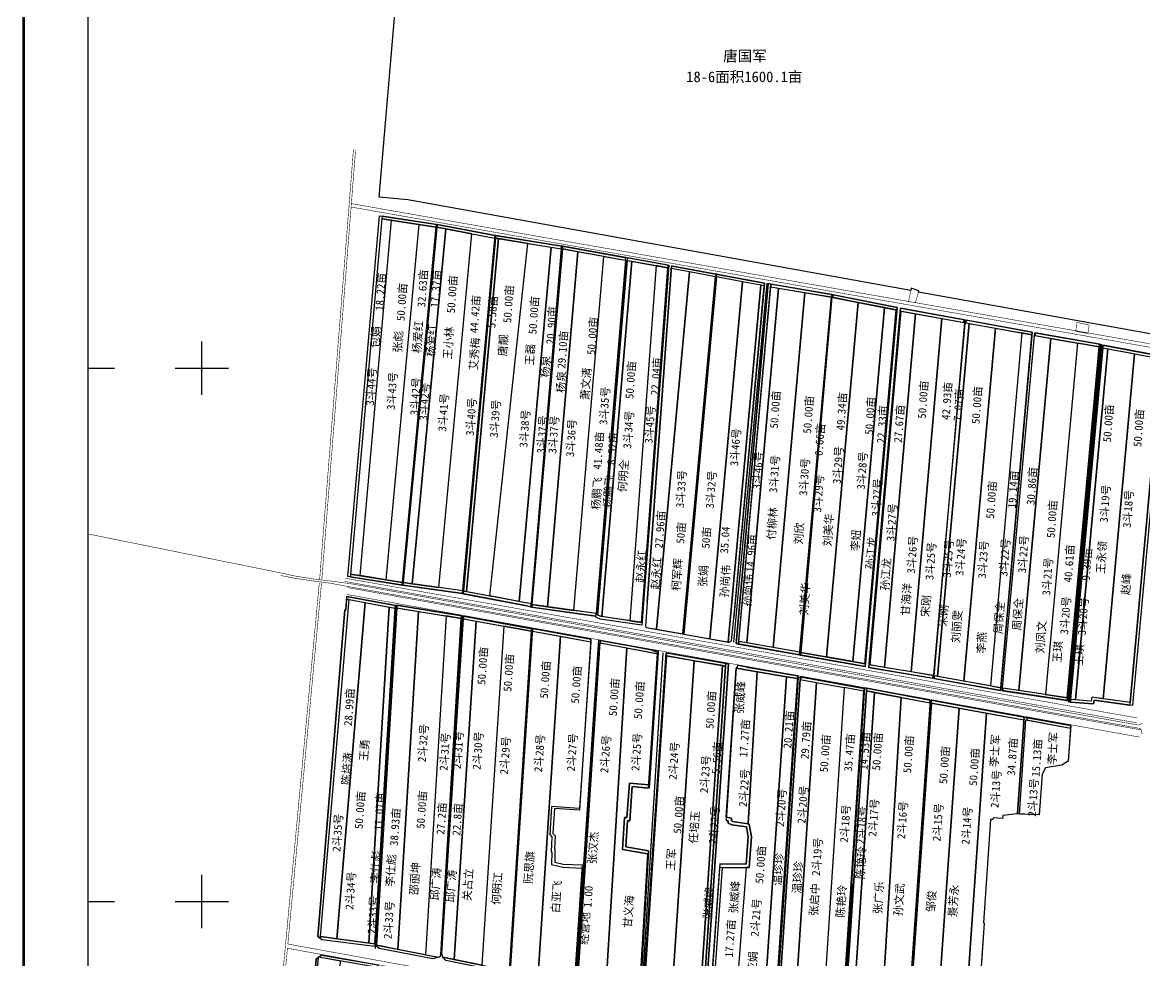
# Model space of a CAD drawing. Extents: x 554595 to 560908, y 4975051 to 4981577.
# Drawn here: x 554664 to 556767, y 4976889 to 4978648 of the extents above; entities that cross this region are included whole.
import ezdxf
from ezdxf.enums import TextEntityAlignment as Align

# ---------------------------------------------------------------- set-up
doc = ezdxf.new("R2010")
doc.units = 0
doc.header["$LTSCALE"] = 10
for name, color, linetype in [('2020.3.23', 7, 'CONTINUOUS'), ('2021新职工', 7, 'CONTINUOUS'), ('2022nian', 7, 'CONTINUOUS'), ('TK', 7, 'CONTINUOUS'), ('ZDH', 1, 'CONTINUOUS'), ('出地桩', 2, 'CONTINUOUS'), ('地块名称', 7, 'CONTINUOUS'), ('地物地貌', 7, 'CONTINUOUS'), ('扣减林带', 3, 'CONTINUOUS'), ('承包户', 7, 'CONTINUOUS'), ('测地框', 7, 'CONTINUOUS'), ('经营地', 5, 'CONTINUOUS'), ('路林渠', 7, 'CONTINUOUS'), ('身份地', 1, 'CONTINUOUS'), ('身份地面积', 1, 'CONTINUOUS'), ('４－５', 5, 'CONTINUOUS')]:
    doc.layers.add(name, color=color, linetype=linetype)
doc.styles.add('宋体', font='SimSun.ttf')

msp = doc.modelspace()

# ---------------------------------------------------------------- linework, layer by layer
at = {"layer": '2020.3.23', "color": 3, "linetype": 'Continuous', "flags": 128}
for points, elevation in [([(555439.1, 4978264.5), (555406.4, 4978269.4), (555344.4, 4977603.1), (555376, 4977598.1)], 292.8), ([(555457.2, 4978261.1), (555440.1, 4978264.3), (555377, 4977597.9), (555394.1, 4977595.5)], 292.8), ([(555505.8, 4978251.9), (555457.2, 4978261.1), (555394.1, 4977595.5), (555444.2, 4977588.5)], 292.8), ([(555738.7, 4977539.6), (555696.9, 4977545.5), (555753.6, 4978209.4), (555794.2, 4978202.2)], 292.8), ([(555796.8, 4978201.9), (555805.9, 4978200.3), (555749.3, 4977534.1), (555748, 4977534.3), (555741.7, 4977537)], 292.8), ([(555473, 4976890.9), (555451.3, 4976895.3), (555449.8, 4976903.1), (555490.2, 4977529.6), (555513.9, 4977525.3)], 294.1), ([(555524.8, 4976880.4), (555473, 4976890.9), (555513.9, 4977525.3), (555565.8, 4977515.9)], 294.1)]:
    msp.add_lwpolyline(points, close=True, dxfattribs=dict(at, elevation=elevation))
at = {"layer": '2020.3.23', "color": 3, "linetype": 'Continuous', "const_width": 0.3, "elevation": 292.8, "flags": 128}
msp.add_lwpolyline([(555696.9, 4977545.5), (555647.4, 4977552.6), (555704.3, 4978218.2), (555753.6, 4978209.4)], close=True, dxfattribs=at)
at = {"layer": '2020.3.23', "color": 3, "linetype": 'Continuous', "flags": 128}
for points in [[(555753.6, 4978209.4), (555704.3, 4978218.2), (555647.4, 4977552.6), (555696.9, 4977545.5)], [(555312.5, 4976922), (555252.6, 4976930), (555306.1, 4977560.3), (555350.8, 4977551.8)], [(555485.9, 4977530.6), (555457.8, 4977535.2), (555419.3, 4976900), (555443.4, 4976895.3), (555445.6, 4976895.9), (555448, 4976900)]]:
    msp.add_lwpolyline(points, close=True, dxfattribs=at)
at = {"layer": '2021新职工', "color": 4, "linetype": 'Continuous', "flags": 128}
for points in [[(555880.9, 4976822.9), (555885.8, 4976822.2), (555886.8, 4976822.2), (555934, 4976820), (555975.5, 4977442.2), (555922.9, 4977451.2)], [(556110.3, 4976775.8), (556087.6, 4976779.5), (556080.2, 4976780.7), (556079.3, 4976781.5), (556121.1, 4977416.1), (556151.9, 4977410.5)]]:
    msp.add_lwpolyline(points, close=True, dxfattribs=at)
for points, elevation in [([(555982.9, 4977158), (555992.6, 4977156.3), (555992.5, 4977150.8), (555995.1, 4977149.7), (556023.6, 4977145.2), (556040.6, 4977430.6), (556001.4, 4977437.1)], 294.5), ([(556095.5, 4977421.4), (556116.5, 4977417.8), (556073.7, 4976784.3), (556071.2, 4976782.3), (556052.6, 4976786)], 294.5), ([(556271.5, 4976743.6), (556218.3, 4976754.2), (556260.4, 4977391.9), (556310.4, 4977382.5)], 294.5), ([(556419.3, 4977362.5), (556470.8, 4977353.2), (556426, 4976713.8), (556424.3, 4976713.8), (556374.6, 4976724)], 294.6), ([(556470.8, 4977353.2), (556540.8, 4977340.4), (556540.8, 4977340.4), (556528.6, 4977164), (556528.6, 4977164), (556501.4, 4977160.9), (556500.8, 4977155.6), (556482.8, 4977156.5), (556482.4, 4977153.7), (556478, 4977153.7), (556464.7, 4976959.8), (556466.3, 4976959.3), (556449.1, 4976713.2), (556426, 4976713.8)], 294.6), ([(556544.6, 4977340.6), (556628.2, 4977325.1), (556623.9, 4977262.7), (556611.8, 4977255.6), (556581, 4977250.5), (556574.8, 4977238.5), (556569.5, 4977162.6), (556532.2, 4977163.9)], 294.5)]:
    msp.add_lwpolyline(points, close=True, dxfattribs=dict(at, elevation=elevation))
at = {"layer": '2022nian', "color": 3, "linetype": 'Continuous', "flags": 128}
for points, elevation in [([(555355.4, 4978277.1), (555337.4, 4978279.9), (555278.7, 4977613.7), (555296.6, 4977610.8)], 292.8), ([(556119.9, 4977467.3), (556120.5, 4977467.2), (556180.2, 4978133.3), (556179.5, 4978133.4)], 293.9), ([(556229.8, 4978123), (556180.8, 4978132.7), (556122.5, 4977466.8), (556170.8, 4977458.3)], 293.8), ([(556218.3, 4976754.2), (556203.3, 4976757.2), (556245.4, 4977394.7), (556260.4, 4977391.9)], 294.5), ([(555999.7, 4976796.4), (555958.6, 4976804.5), (555957.6, 4976805.4), (555975.6, 4977063.9), (556020.3, 4977063.7)], 294.5)]:
    msp.add_lwpolyline(points, close=True, dxfattribs=dict(at, elevation=elevation))
at = {"layer": '2022nian', "color": 4, "linetype": 'Continuous', "elevation": 294.4, "flags": 128}
for points in [[(555913.6, 4978180.4), (555879.8, 4978186.7), (555834.8, 4977560.5), (555831.6, 4977516), (555832.9, 4977513.8), (555852.3, 4977510.3)], [(555962.5, 4978171.4), (555913.6, 4978180.4), (555852.3, 4977510.3), (555901.3, 4977501.5)], [(556013.5, 4978161.9), (555964.5, 4978171), (555903.3, 4977501.2), (555952.2, 4977492.4)], [(556047.8, 4978155.5), (556013.5, 4978161.9), (555952.2, 4977492.4), (555986.6, 4977486.2)]]:
    msp.add_lwpolyline(points, close=True, dxfattribs=at)
at = {"layer": '2022nian', "color": 2, "linetype": 'Continuous', "elevation": 294.4, "flags": 128}
msp.add_lwpolyline([(555964.5, 4978171), (555965, 4978176), (555963, 4978176.4), (555901.3, 4977501.5), (555903.3, 4977501.2)], close=True, dxfattribs=at)
at = {"layer": '2022nian', "color": 3, "linetype": 'Continuous', "flags": 128}
for points in [[(555252.6, 4976930), (555222.4, 4976934), (555275.9, 4977566), (555306.1, 4977560.3)], [(555934, 4976820), (555940, 4976819.7), (555981.4, 4977441.2), (555975.5, 4977442.2)], [(556240.8, 4977394.3), (556203.8, 4977401.1), (556162.4, 4976767.5), (556192.9, 4976762.6), (556199.7, 4976767.5)]]:
    msp.add_lwpolyline(points, close=True, dxfattribs=at)
at = {"layer": 'TK', "linetype": 'Continuous'}
for p, q in [((555000, 4977950), (555000, 4978050)), ((554786, 4978000), (554836, 4978000)), ((554950, 4978000), (555050, 4978000)), ((555000, 4976950), (555000, 4977050)), ((554786, 4977000), (554836, 4977000)), ((554950, 4977000), (555050, 4977000))]:
    msp.add_line(p, q, dxfattribs=at)
at = {"layer": 'TK', "linetype": 'Continuous', "const_width": 5, "flags": 128}
msp.add_lwpolyline([(554666, 4975231), (560906, 4975231), (560906, 4981471), (554666, 4981471)], close=True, dxfattribs=at)
at = {"layer": 'TK', "linetype": 'Continuous', "flags": 128}
msp.add_lwpolyline([(554786, 4975351), (560786, 4975351), (560786, 4981351), (554786, 4981351)], close=True, dxfattribs=at)
at = {"layer": '出地桩', "color": 2, "linetype": 'Continuous'}
for p, q in [((556183.1, 4978137.3, 293.8), (556181.3, 4978137.7, 293.8)), ((556681.5, 4978039.9, 293.8), (556621.7, 4977381.8, 293.8)), ((556622.9, 4977376.6, 293.8), (556683.6, 4978044.6, 293.8)), ((556683.6, 4978044.6, 293.8), (556682.7, 4978044.8, 293.8)), ((556120.1, 4977462.2, 293.8), (556122, 4977461.9, 293.8)), ((556621, 4977376.9, 293.8), (556622.9, 4977376.6, 293.8))]:
    msp.add_line(p, q, dxfattribs=at)
at = {"layer": '出地桩', "color": 2, "linetype": 'Continuous', "flags": 128}
for points, elevation in [([(555439.1, 4978264.5), (555376, 4977598.1)], 292.8), ([(555376.5, 4977592.9), (555440.6, 4978269.3)], 292.8), ([(555675, 4978228.6), (555617.2, 4977551.8)], 292.8), ([(556243.8, 4977445.4), (556302.7, 4978108.7)], 293.8), ([(556308.8, 4978107.2), (556250.3, 4977443.7)], 293.8)]:
    msp.add_lwpolyline(points, dxfattribs=dict(at, elevation=elevation))
for points, elevation in [([(555616.4, 4977552.1), (555617.2, 4977551.8), (555618.3, 4977551.6), (555618.6, 4977556.6), (555675.6, 4978223.4), (555676.1, 4978228.4), (555674, 4978228.7), (555673.6, 4978223.7), (555616.8, 4977558.1)], 292.8), ([(556066.5, 4978157.6), (556061.6, 4978158.4), (556001.1, 4977483.5), (556006, 4977482.6)], 293.9), ([(556628.3, 4977378.3), (556627.9, 4977373.4), (556626.9, 4977373.4), (556688.1, 4978043.2), (556689.1, 4978043), (556688.6, 4978038)], 293.9), ([(555364.5, 4977555.6), (555365.5, 4977555.5), (555365.2, 4977550.4), (555326.9, 4976917.8), (555326.8, 4976916.3), (555325.8, 4976917.2)], 294.2), ([(555617.6, 4977506.6), (555617.9, 4977511.5), (555618.9, 4977511.3), (555577.6, 4976870.6), (555576.6, 4976870.3)], 294.1), ([(556118.4, 4977420.2), (556121.6, 4977419.6), (556121.1, 4977416.1), (556079.3, 4976781.5), (556076.4, 4976784.2)], 294.5), ([(556366.7, 4977372.1), (556367.7, 4977371.9), (556323.1, 4976734.5), (556322.7, 4976729.5), (556321.7, 4976729.7)], 294.6)]:
    msp.add_lwpolyline(points, close=True, dxfattribs=dict(at, elevation=elevation))
for points in [[(556058.6, 4978159), (555996.1, 4977485.9)], [(556624.7, 4977373.7), (556686.4, 4978045)], [(555363.7, 4977555.3), (555324.5, 4976911.8)], [(555577.8, 4976869.5), (555619.5, 4977512)], [(555863.9, 4977466.2), (555824.1, 4976822.1)], [(556074.7, 4976780.5), (556117.7, 4977422.4)], [(556320.9, 4976729.6), (556366.1, 4977377.4)]]:
    msp.add_lwpolyline(points, dxfattribs=at)
for points in [[(555448, 4976900), (555449.1, 4976902), (555487.2, 4977535.5), (555486.2, 4977535.6)], [(555940, 4976819.7), (555939.7, 4976814.7), (555940.1, 4976814.7), (555944.8, 4976817.6), (555986.7, 4977445.3), (555981.9, 4977446.2), (555981.4, 4977441.2)]]:
    msp.add_lwpolyline(points, close=True, dxfattribs=at)
at = {"layer": '地块名称', "color": 2, "linetype": 'Continuous', "flags": 128}
for points, elevation in [([(555870.9, 4977465.6), (555828.2, 4976826.3)], 294.4), ([(555837.2, 4977212.3), (555854, 4977464.6)], 294), ([(555835.8, 4977089), (555788.3, 4977097.4), (555792.2, 4977157.3), (555796.4, 4977157.3), (555801.2, 4977222), (555837.6, 4977218.3)], 294), ([(555970.6, 4977064.3), (556025.8, 4977063.6), (556029.8, 4977121.1), (556025.7, 4977144.9), (555995.1, 4977149.7), (555992.5, 4977150.8), (555992.6, 4977156.3), (555982.9, 4977158)], 294.5), ([(555820.2, 4976826), (555835.8, 4977089)], 294), ([(555957.6, 4976805.4), (555975.6, 4977063.9)], 294.5)]:
    msp.add_lwpolyline(points, dxfattribs=dict(at, elevation=elevation))
at = {"layer": '地块名称', "color": 3, "linetype": 'Continuous', "elevation": 293.8, "flags": 128}
msp.add_lwpolyline([(556122.5, 4977466.8), (556243.8, 4977445.4)], dxfattribs=at)
at = {"layer": '地物地貌', "color": 6, "linetype": 'Continuous', "const_width": 1, "flags": 128}
for points in [[(556329.7, 4978149.9), (556343.8, 4978144.7), (556337.5, 4978123.1), (556324.5, 4978124.6)], [(556638.2, 4978068.9), (556639.5, 4978085.5), (556663.1, 4978080.8), (556660.7, 4978065.1)]]:
    msp.add_lwpolyline(points, close=True, dxfattribs=at)
at = {"layer": '扣减林带', "color": 3, "linetype": 'Continuous', "flags": 128}
for points, elevation in [([(555439.1, 4978264.5), (555439.7, 4978269.5), (555337.7, 4978284.9), (555337.4, 4978279.9)], 292.8), ([(555549.1, 4978243.8), (555549.5, 4978248.8), (555440.6, 4978269.3), (555440.1, 4978264.3)], 292.8), ([(555673.6, 4978223.7), (555674, 4978228.7), (555550.6, 4978248.6), (555550.2, 4978243.6)], 292.8), ([(555794.2, 4978202.2), (555794.7, 4978207.1), (555676.1, 4978228.4), (555675.6, 4978223.4)], 292.8), ([(555873.5, 4978188.1), (555874.1, 4978193.1), (555797.4, 4978206.9), (555796.8, 4978201.9)], 293.4), ([(556053.8, 4978154.4), (556047.8, 4978155.5), (555986.6, 4977486.2), (555988.3, 4977485.9), (555992.6, 4977488.8), (555993.5, 4977495.1), (555997.3, 4977536.7)], 294.4), ([(556180.2, 4978133.3), (556180.6, 4978138.3), (556066.5, 4978157.6), (556066.1, 4978152.6)], 293.9), ([(556302.7, 4978108.7), (556303.1, 4978113.7), (556183.1, 4978137.3), (556182.8, 4978132.3)], 293.8), ([(556428.4, 4978085.4), (556428.9, 4978090.4), (556309.2, 4978112.2), (556308.8, 4978107.2)], 293.8), ([(556555.6, 4978062.5), (556556.2, 4978067.4), (556432.2, 4978090), (556431.8, 4978085)], 293.9), ([(556682.2, 4978039.8), (556682.7, 4978044.8), (556562, 4978065.9), (556561.6, 4978060.9)], 293.8), ([(556798.8, 4978017.3), (556799.5, 4978022.2), (556689.1, 4978043), (556688.6, 4978038)], 293.9), ([(556799.5, 4978022.2), (556804.2, 4978021.3), (556744.5, 4977367.2), (556739.3, 4977367.9), (556740, 4977372.8), (556798.8, 4978017.3)], 293.9), ([(555278.7, 4977613.7), (555278.2, 4977608.7), (555375.6, 4977593.1), (555376, 4977598.1)], 292.8), ([(555377, 4977597.9), (555376.5, 4977592.9), (555488.6, 4977577.2), (555489.1, 4977582.2)], 292.8), ([(555490.1, 4977582), (555489.6, 4977577), (555609, 4977554.5), (555616.4, 4977552.1), (555616.8, 4977558.1)], 292.8), ([(555217.3, 4976934.1), (555222, 4976930.3), (555222.4, 4976934), (555275.9, 4977566), (555271, 4977567), (555269.5, 4977547), (555268.1, 4977546.9)], 294.4), ([(555618.6, 4977556.6), (555618.3, 4977551.6), (555738.2, 4977534.6), (555738.7, 4977539.6)], 292.8), ([(555617.6, 4977506.5), (555617.9, 4977511.5), (555490.5, 4977534.6), (555490.2, 4977529.6)], 294.1), ([(555728.7, 4977486.8), (555729, 4977491.9), (555620, 4977512), (555619.7, 4977507)], 294), ([(555855, 4977464.4), (555855.5, 4977469.4), (555746.5, 4977488.5), (555746.4, 4977484.9)], 294), ([(556006.5, 4977487.6), (556006, 4977482.6), (556120.1, 4977462.2), (556120.5, 4977467.2)], 293.9), ([(556122.5, 4977466.8), (556122, 4977461.9), (556243.3, 4977440.4), (556243.8, 4977445.4)], 293.8), ([(556116.5, 4977417.8), (556116.8, 4977422.8), (556004.7, 4977442.2), (556001.4, 4977437.1)], 294.5), ([(556250.3, 4977443.7), (556249.9, 4977438.7), (556370.2, 4977418.3), (556370.7, 4977423.3)], 293.8), ([(556372.7, 4977422.9), (556372.2, 4977417.9), (556497.1, 4977395.6), (556497.5, 4977400.6)], 293.9), ([(556364.8, 4977372.4), (556365.2, 4977377.4), (556245.9, 4977399.7), (556245.4, 4977394.7)], 294.5), ([(556501.4, 4977400.1), (556501, 4977395.1), (556621.8, 4977376.8), (556622.4, 4977381.7)], 293.8), ([(556540.8, 4977340.4), (556541.2, 4977345.4), (556367.1, 4977377.1), (556366.7, 4977372.1)], 294.6), ([(556628.3, 4977378.3), (556627.9, 4977373.4), (556671, 4977370.2), (556672.2, 4977377.2), (556739.3, 4977367.9), (556740, 4977372.8), (556668.1, 4977382.9), (556666.8, 4977375.5)], 293.9), ([(556628.2, 4977325.1), (556628.5, 4977330.1), (556546.5, 4977345.3), (556546.2, 4977340.3)], 294.5), ([(555575.9, 4976870.1), (555564.8, 4976867.3), (555457, 4976889), (555451.3, 4976895), (555451.3, 4976895.3)], 294.1)]:
    msp.add_lwpolyline(points, close=True, dxfattribs=dict(at, elevation=elevation))
for points in [[(555362.4, 4977549.6), (555362.7, 4977554.7), (555271.4, 4977572), (555271, 4977567), (555275.9, 4977566)], [(555485.9, 4977530.6), (555486.2, 4977535.6), (555365.5, 4977555.5), (555365.2, 4977550.4)], [(555981.4, 4977441.2), (555981.9, 4977446.2), (555870.9, 4977465.6), (555870.5, 4977460.2)], [(555324.1, 4976920.4), (555323.8, 4976915.4), (555224.5, 4976928.2), (555222, 4976930.3), (555222.4, 4976934)], [(555443.4, 4976895.3), (555432.5, 4976892.3), (555331.9, 4976911.7), (555326.8, 4976916.3), (555326.9, 4976917.8)], [(555213.9, 4976892), (555217.9, 4976894.9), (555186.6, 4976503.6), (555242.7, 4976454.7), (555293.1, 4976432.8), (555294, 4976432.4), (555293.5, 4976427.1), (555240, 4976450.4), (555182.3, 4976500.7)], [(555218.4, 4976895.3), (555223.9, 4976899.4), (555329.9, 4976880.9), (555329.5, 4976875.9)]]:
    msp.add_lwpolyline(points, close=True, dxfattribs=at)
for points, elevation in [([(555825.5, 4977522.7), (555748, 4977534.3), (555738.6, 4977538.3)], 292.8), ([(555824.8, 4977517.7), (555746.6, 4977529.5), (555738.1, 4977533.1)], 292.8), ([(556240.8, 4977394.3), (556241.1, 4977399.4), (556121.8, 4977421.1), (556121.1, 4977416.1)], 294.5)]:
    msp.add_lwpolyline(points, dxfattribs=dict(at, elevation=elevation))
at = {"layer": '扣减林带', "color": 2, "linetype": 'Continuous', "flags": 128}
for points, elevation in [([(555869.9, 4977465.8), (555827.2, 4976826.7)], 294.4), ([(555838.2, 4977212.2), (555855, 4977464.4)], 294), ([(555837.1, 4977094.9), (555794.6, 4977102.4), (555797.8, 4977151.3), (555801.9, 4977151.3), (555806.7, 4977215.4), (555836.1, 4977212.4)], 294), ([(555971, 4977070.3), (556020.2, 4977069.7), (556023.8, 4977120.8), (556020.5, 4977139.6), (555993.4, 4977143.9), (555986.4, 4977146.8), (555986.5, 4977151.3), (555982.5, 4977152)], 294.5), ([(555821.2, 4976825.8), (555837.1, 4977094.9)], 294), ([(555952.9, 4976809.6), (555970.6, 4977064.3)], 294.5)]:
    msp.add_lwpolyline(points, dxfattribs=dict(at, elevation=elevation))
at = {"layer": '测地框', "color": 7, "linetype": 'Continuous', "flags": 128}
for points in [[(555393.9, 4979044.6), (556880.9, 4978750.1), (556886, 4978722.1), (556879.3, 4978725), (556815.2, 4978057.3), (556343.2, 4978142.6), (556343.8, 4978144.7), (556329.7, 4978149.9), (556328.8, 4978145.2), (555385.8, 4978315.7), (555331.9, 4978320.4)], [(556054.2, 4978159.4), (555885.6, 4978190.7), (555880.2, 4978192), (555834.8, 4977560.5), (555831.6, 4977516), (555832.9, 4977513.8), (555988.3, 4977485.9), (555992.6, 4977488.8), (555993.5, 4977495.1), (555997.3, 4977536.7)], [(555330.9, 4976880.7), (555223.9, 4976899.4), (555213.9, 4976892), (555182.3, 4976500.7), (555240, 4976450.4), (555293.5, 4976427.1)]]:
    msp.add_lwpolyline(points, close=True, dxfattribs=at)
for points, elevation in [([(555332.9, 4978285.6), (555440.6, 4978269.3), (555376.5, 4977592.9), (555273.3, 4977609.5)], 292.8), ([(555440.6, 4978269.3), (555549.5, 4978248.8), (555488.6, 4977577.2), (555376.5, 4977592.9)], 292.8), ([(555549.5, 4978248.8), (555675, 4978228.6), (555617.2, 4977551.8), (555609, 4977554.5), (555488.6, 4977577.2)], 292.8), ([(555675, 4978228.6), (555795.6, 4978207), (555796.3, 4978207.1), (555874.9, 4978193), (555824.8, 4977517.7), (555746.6, 4977529.5), (555738.1, 4977533.1), (555738.2, 4977534.6), (555617.2, 4977551.8)], 292.8), ([(556061.6, 4978158.4), (556180.6, 4978138.3), (556120.1, 4977462.2), (556001.1, 4977483.5)], 293.9), ([(556181.3, 4978137.7), (556303.1, 4978113.7), (556243.3, 4977440.4), (556120.1, 4977462.2)], 293.8), ([(556309.2, 4978112.2), (556429.8, 4978090.3), (556371.2, 4977418.1), (556249.9, 4977438.7)], 293.8), ([(556431.3, 4978090.2), (556556, 4978067.5), (556497.1, 4977395.6), (556371.2, 4977418.1)], 293.9), ([(556561.1, 4978066.1), (556683.6, 4978044.6), (556622.9, 4977376.6), (556500.1, 4977395.3), (556500.5, 4977400.3), (556560.7, 4978061.1)], 293.8), ([(556688.1, 4978043.2), (556804.2, 4978021.3), (556744.5, 4977367.2), (556672.2, 4977377.2), (556671, 4977370.2), (556626.9, 4977373.4)], 293.9), ([(555323.8, 4976915.4), (555224.5, 4976928.2), (555217.3, 4976934.1), (555268.1, 4977546.9), (555269.5, 4977547), (555271.4, 4977572), (555362.7, 4977554.7)], 294.4), ([(555364.5, 4977555.6), (555487.2, 4977535.5), (555449.1, 4976902), (555445.6, 4976895.9), (555432.5, 4976892.3), (555331.9, 4976911.7), (555325.8, 4976917.2)], 294.2), ([(555490.5, 4977534.6), (555618.9, 4977511.3), (555577.6, 4976870.6), (555564.8, 4976867.3), (555457, 4976889), (555451.3, 4976895), (555449.8, 4976903.1)], 294.1), ([(555620, 4977512), (555729, 4977491.9), (555707.8, 4977170.8), (555660.9, 4977174.2), (555658, 4977127.4), (555661.8, 4977123), (555660.6, 4977098.2), (555661.7, 4977098.1), (555661.3, 4977073.9), (555677.1, 4977070), (555712.8, 4977068.6), (555698.6, 4976853.6), (555695.5, 4976844.8), (555578.1, 4976869.8)], 294), ([(555744.1, 4977490.4), (555842.1, 4977471.9), (555855.2, 4977466.9), (555838.2, 4977212.2), (555806.7, 4977215.4), (555801.9, 4977151.3), (555797.8, 4977151.3), (555794.6, 4977102.4), (555837.1, 4977094.9), (555821.2, 4976824.6), (555807.2, 4976823.4), (555704.4, 4976842.9), (555701.1, 4976845.4)], 294), ([(555869.9, 4977465.8), (555986.7, 4977445.3), (555944.8, 4976817.6), (555940.1, 4976814.7), (555886.1, 4976817.1), (555835.8, 4976823.3), (555827.2, 4976826.7)], 294.4), ([(555869.9, 4977465.8), (555986.7, 4977445.3), (555944.8, 4976817.6), (555940.1, 4976814.7), (555886.1, 4976817.1), (555835.8, 4976823.3), (555827.2, 4976826.7)], 294.4), ([(556020.7, 4977439.4), (556004.7, 4977442.2), (556001.4, 4977437.1), (555982.5, 4977152), (555986.5, 4977151.3), (555986.4, 4977146.8), (555993.4, 4977143.9), (556020.5, 4977139.6), (556023.8, 4977120.8), (556020.2, 4977069.7), (555971, 4977070.3), (555952.9, 4976809.6), (555965.9, 4976798), (556065.9, 4976778.3), (556073.7, 4976784.3), (556116.8, 4977422.8)], 294.5), ([(556118.4, 4977420.2), (556124.3, 4977419.1), (556124.8, 4977420.5), (556241.1, 4977399.4), (556199.7, 4976767.5), (556187.1, 4976758.5), (556086.8, 4976774.5), (556076.4, 4976784.2)], 294.5), ([(556367.1, 4977377.1), (556541.2, 4977345.4), (556528.6, 4977164), (556501.4, 4977160.9), (556500.8, 4977155.6), (556482.8, 4977156.5), (556482.4, 4977153.7), (556478, 4977153.7), (556464.7, 4976959.8), (556466.3, 4976959.3), (556448.8, 4976708.2), (556423.7, 4976708.8), (556321.7, 4976729.7)], 294.6), ([(556541.2, 4977345.4), (556628.5, 4977330.1), (556623.9, 4977262.7), (556611.8, 4977255.6), (556581, 4977250.5), (556574.8, 4977238.5), (556569.5, 4977162.6), (556528.6, 4977164)], 294.5)]:
    msp.add_lwpolyline(points, close=True, dxfattribs=dict(at, elevation=elevation))
for points, elevation in [([(555834.8, 4977560.5), (555880.2, 4978192), (555885.6, 4978190.7), (556054.2, 4978159.4), (555996.9, 4977533.2)], 588.5), ([(555326.8, 4976916.3), (555365.5, 4977555.5)], 294.2), ([(555448, 4976900), (555486.2, 4977535.6)], 294.2), ([(555729, 4977491.9), (555620, 4977512)], 294), ([(556020.7, 4977439.4), (556116.8, 4977422.8)], 294.5), ([(556365.2, 4977377.4), (556242.8, 4977400.2)], 294.5), ([(556242.8, 4977400.2), (556365.2, 4977377.4)], 294.5)]:
    msp.add_lwpolyline(points, dxfattribs=dict(at, elevation=elevation))
at = {"layer": '经营地', "color": 5, "linetype": 'Continuous', "flags": 128}
for points, elevation in [([(555439.1, 4978264.5), (555337.4, 4978279.9), (555278.7, 4977613.7), (555376, 4977598.1)], 292.8), ([(555440.1, 4978264.3), (555549.1, 4978243.8), (555489.1, 4977582.2), (555377, 4977597.9)], 292.8), ([(555616.8, 4977558.1), (555490.1, 4977582), (555550.1, 4978243.6), (555673.6, 4978223.7)], 292.8), ([(555675.6, 4978223.4), (555794.2, 4978202.2), (555738.7, 4977539.6), (555618.6, 4977556.6)], 292.8), ([(555703.7, 4976847.9), (555702.5, 4976848.1), (555745.2, 4977484.7), (555746.1, 4977484.6)], 294)]:
    msp.add_lwpolyline(points, close=True, dxfattribs=dict(at, elevation=elevation))
at = {"layer": '经营地', "color": 4, "linetype": 'Continuous', "flags": 128}
for points, elevation in [([(555797.4, 4978206.9), (555796.8, 4978201.9), (555741.7, 4977537)], 292.8), ([(556242.3, 4977445.7), (556301.2, 4978109)], 293.8), ([(556310.3, 4978106.9), (556251.8, 4977443.4)], 293.8)]:
    msp.add_lwpolyline(points, dxfattribs=dict(at, elevation=elevation))
at = {"layer": '经营地', "color": 1, "linetype": 'Continuous', "elevation": 293.8, "flags": 128}
for points in [[(556220.2, 4977449.6), (556242.3, 4977445.7), (556301.2, 4978109), (556279.2, 4978113.4)], [(556310.3, 4978106.9), (556337.7, 4978101.9), (556279.2, 4977438.8), (556251.8, 4977443.4)]]:
    msp.add_lwpolyline(points, close=True, dxfattribs=at)
at = {"layer": '经营地', "color": 1, "linetype": 'Continuous', "flags": 128}
msp.add_lwpolyline([(556428.3, 4977413), (556378.7, 4977421.9), (556437.9, 4978083.9), (556487.4, 4978074.9)], close=True, dxfattribs=at)
at = {"layer": '经营地', "color": 4, "linetype": 'Continuous', "flags": 128}
msp.add_lwpolyline([(555324.1, 4976920.4), (555362.4, 4977549.6)], dxfattribs=at)
at = {"layer": '经营地', "color": 5, "linetype": 'Continuous', "flags": 128}
msp.add_lwpolyline([(555235.6, 4976460.9), (555259.7, 4976888.1), (555218.4, 4976895.3), (555217.9, 4976894.9), (555186.6, 4976503.6), (555216.2, 4976477.8)], close=True, dxfattribs=at)
at = {"layer": '路林渠', "color": 4, "linetype": 'Continuous', "const_width": 1, "flags": 128}
for points, elevation in [([(555220.6, 4977603.9), (555284, 4978410)], 295.1), ([(555224.7, 4977603.5), (555288, 4978409.5)], 295.1), ([(555279.6, 4978302), (557689.8, 4977878.8)], 292.6), ([(555280.1, 4978308.4), (557688.9, 4977885.4)], 292.6), ([(555220, 4977597.8), (555089, 4976193.4)], 295.1), ([(555224.1, 4977597.2), (555161, 4976920.1)], 295.2), ([(555160.2, 4976912.2), (555093.1, 4976192.9)], 295.2)]:
    msp.add_lwpolyline(points, dxfattribs=dict(at, elevation=elevation))
at = {"layer": '路林渠', "color": 5, "linetype": 'Continuous', "const_width": 1, "flags": 128}
for points, elevation in [([(556763.2, 4977334.3), (556761.4, 4977333.2), (556758.1, 4977331.4), (556754.2, 4977330.8), (555283.4, 4977594.9), (555266.4, 4977597.4), (555240.8, 4977600.8), (555215, 4977603.7), (555175.3, 4977609.9), (555148.1, 4977615.9), (554786, 4977689.1)], 295.4), ([(556762.3, 4977313.6), (556761.5, 4977319.7), (556759.4, 4977323.2), (556757.5, 4977324.5), (555264.8, 4977592.1), (555240.6, 4977596.6), (555215.2, 4977599.9), (555172.4, 4977606.2), (555147.3, 4977611.2)], 294.9)]:
    msp.add_lwpolyline(points, dxfattribs=dict(at, elevation=elevation))
at = {"layer": '路林渠', "color": 3, "linetype": 'Continuous', "const_width": 1, "flags": 128}
for points, elevation in [([(556752.2, 4977334.8), (555267.6, 4977600)], 295.4), ([(555268.8, 4977606), (556753.5, 4977344)], 293.5), ([(555272.6, 4977588.5), (556759.7, 4977321.8)], 294.1), ([(556757.8, 4977308), (555271.9, 4977575.5)], 295.1)]:
    msp.add_lwpolyline(points, dxfattribs=dict(at, elevation=elevation))
at = {"layer": '路林渠', "color": 4, "linetype": 'Continuous', "const_width": 1, "flags": 128}
for points in [[(555160.2, 4976912.2), (556457.7, 4976675.7)], [(555161, 4976920.1), (556459.6, 4976683.4)]]:
    msp.add_lwpolyline(points, dxfattribs=at)
at = {"layer": '身份地', "color": 1, "linetype": 'Continuous', "flags": 128}
for points, elevation in [([(555802.3, 4977526.2), (555749.3, 4977534.1), (555805.9, 4978200.3), (555851.7, 4978192.1)], 293.4), ([(555873.5, 4978188.1), (555851.7, 4978192.1), (555802.3, 4977526.2), (555824.1, 4977522.9)], 293.4), ([(556021.3, 4977485), (556006.5, 4977487.6), (556066.1, 4978152.6), (556080.9, 4978150.1)], 293.9), ([(556070.6, 4977476.1), (556021.3, 4977485), (556080.9, 4978150.1), (556130.2, 4978141.7)], 293.9), ([(556119.9, 4977467.3), (556070.6, 4977476.1), (556130.2, 4978141.7), (556179.5, 4978133.4)], 293.9), ([(556229.8, 4978123), (556279.2, 4978113.4), (556220.2, 4977449.6), (556170.8, 4977458.3)], 293.8), ([(556170.8, 4977458.3), (556220.2, 4977449.6), (556279.2, 4978113.4), (556229.8, 4978123)], 293.8), ([(556329.1, 4977430.3), (556279.2, 4977438.8), (556337.7, 4978101.9), (556386.8, 4978093)], 293.8), ([(556371.7, 4977423.1), (556329.1, 4977430.3), (556386.8, 4978093), (556429.4, 4978085.3)], 293.8), ([(556637.7, 4977377.7), (556628.3, 4977378.3), (556688.6, 4978038), (556697.9, 4978036.3)], 293.9), ([(556689, 4977379.9), (556680.5, 4977381.1), (556668.1, 4977382.9), (556666.8, 4977375.5), (556637.7, 4977377.7), (556697.9, 4978036.3), (556739.6, 4978028.4), (556748.1, 4978026.8)], 293.9), ([(556740, 4977372.8), (556689, 4977379.9), (556748.1, 4978026.8), (556798.8, 4978017.3)], 293.9), ([(555617.6, 4977506.5), (555565.8, 4977515.9), (555524.8, 4976880.4), (555575.9, 4976870.1), (555576.6, 4976870.3)], 294.1), ([(555671.8, 4977497.3), (555728.7, 4977486.8), (555708, 4977174.1), (555655.1, 4977177.9), (555651.8, 4977125.3), (555655.7, 4977120.9), (555654.3, 4977092.8), (555655.6, 4977092.7), (555655.2, 4977069.3), (555676.3, 4977064.1), (555712.4, 4977062.6), (555698.6, 4976853.6), (555697.1, 4976849.6), (555630.3, 4976863.8)], 294), ([(555757.1, 4976838), (555732.5, 4976842.6), (555710.2, 4976846.9), (555707.3, 4976847.5), (555703.7, 4976847.9), (555746.1, 4977484.6), (555796.2, 4977475.5)], 294), ([(555820.2, 4976826), (555757.1, 4976838), (555796.2, 4977475.5), (555853, 4977464.8), (555854, 4977464.6), (555837.6, 4977218.3), (555801.2, 4977222), (555796.4, 4977157.3), (555792.2, 4977157.3), (555788.3, 4977097.4), (555835.8, 4977089)], 294), ([(556052.6, 4976786), (555958.6, 4976804.5), (555957.6, 4976805.4), (555975.6, 4977063.9), (556025.8, 4977063.6), (556029.8, 4977121.1), (556025.7, 4977144.9), (555995.1, 4977149.7), (555992.5, 4977150.8), (555992.6, 4977156.3), (555982.9, 4977158), (556001.4, 4977437.1), (556095.5, 4977421.4)], 294.5), ([(555999.7, 4976796.4), (556052.6, 4976786), (556095.5, 4977421.4), (556040.6, 4977430.6), (556023.6, 4977145.2), (556025.7, 4977144.9), (556029.8, 4977121.1), (556025.8, 4977063.6), (556020.3, 4977063.7), (555999.7, 4976796.4)], 294.5), ([(556242.8, 4977400.2), (556365.2, 4977377.4), (556320.2, 4976732.2), (556301.7, 4976732.4), (556202, 4976752.4), (556200.6, 4976762.1), (556219.2, 4977032.1), (556218.2, 4977032.5), (556234.7, 4977275.1), (556234.2, 4977276.3)], 294.5), ([(556310.4, 4977382.5), (556245.4, 4977394.7), (556203.3, 4976757.2), (556210.6, 4976755.8), (556271.5, 4976743.6)], 294.5), ([(556320.5, 4976737.2), (556301, 4976737.7), (556271.5, 4976743.6), (556310.4, 4977382.5), (556364.8, 4977372.4)], 294.5), ([(556367.7, 4977371.9), (556419.3, 4977362.5), (556374.6, 4976724), (556323.1, 4976734.5)], 294.6)]:
    msp.add_lwpolyline(points, close=True, dxfattribs=dict(at, elevation=elevation))
for points in [[(556378.7, 4977421.9), (556371.7, 4977423.1), (556430.9, 4978085.2), (556437.9, 4978083.9)], [(556477.8, 4977404.1), (556428.3, 4977413), (556487.4, 4978074.9), (556537, 4978065.9)], [(556555.6, 4978062.5), (556537, 4978065.9), (556477.8, 4977404.1), (556497.5, 4977400.6)], [(556531.2, 4977395.6), (556501.4, 4977400.1), (556500.5, 4977400.3), (556560.7, 4978061.1), (556561.6, 4978060.9), (556591.3, 4978055.7)], [(556581.1, 4977388), (556531.2, 4977395.6), (556591.3, 4978055.7), (556641.1, 4978047)], [(556681.5, 4978039.9), (556641.1, 4978047), (556581.1, 4977387.9), (556621.7, 4977381.8)], [(555324.1, 4976920.4), (555312.5, 4976922), (555350.8, 4977551.8), (555362.4, 4977549.6)], [(555367.4, 4976910), (555337.2, 4976915.8), (555326.9, 4976917.8), (555365.2, 4977550.4), (555375.5, 4977548.7), (555405.7, 4977543.8)], [(555419.3, 4976900), (555367.4, 4976910), (555405.7, 4977543.8), (555457.8, 4977535.2)], [(555828.4, 4976829.3), (555832.3, 4976828.8), (555836.6, 4976828.3), (555842, 4976827.6), (555874.3, 4976823.6), (555880.9, 4976822.9), (555922.9, 4977451.2), (555870.5, 4977460.2)], [(556162.4, 4976767.5), (556110.3, 4976775.8), (556151.9, 4977410.5), (556203.8, 4977401.1)]]:
    msp.add_lwpolyline(points, close=True, dxfattribs=at)
for points, elevation in [([(556561.1, 4978066.1), (556683.6, 4978044.6)], 293.8), ([(556116.5, 4977417.8), (556095.5, 4977421.4), (556001.4, 4977437.1)], 294.5), ([(556500.1, 4977395.3), (556622.9, 4977376.6)], 293.8)]:
    msp.add_lwpolyline(points, dxfattribs=dict(at, elevation=elevation))
at = {"layer": '４－５', "color": 2, "linetype": 'Continuous', "flags": 128}
for points, elevation in [([(555344.4, 4977603.1), (555296.6, 4977610.8), (555355.4, 4978277.1), (555406.4, 4978269.4)], 292.8), ([(555489.1, 4977582.2), (555444.2, 4977588.5), (555505.8, 4978251.9), (555549.1, 4978243.8)], 292.8), ([(555555.6, 4978242.7), (555550.1, 4978243.6), (555490.1, 4977582), (555495.6, 4977581)], 292.8), ([(555610.8, 4978233.9), (555555.6, 4978242.7), (555495.6, 4977581), (555539.5, 4977572.7)], 292.8), ([(555594.8, 4977562.3), (555539.5, 4977572.7), (555610.8, 4978233.9), (555654.3, 4978226.8)], 292.8), ([(555616.8, 4977558.1), (555594.8, 4977562.3), (555654.3, 4978226.8), (555673.6, 4978223.7)], 292.8), ([(555704.3, 4978218.2), (555675.6, 4978223.4), (555618.6, 4977556.6), (555647.4, 4977552.6)], 292.8), ([(555619.7, 4977507), (555671.8, 4977497.3), (555630.3, 4976863.8), (555578.4, 4976874.8)], 294)]:
    msp.add_lwpolyline(points, close=True, dxfattribs=dict(at, elevation=elevation))

# ---------------------------------------------------------------- texts
at = {"layer": '2020.3.23', "color": 3, "linetype": 'Continuous', "style": '宋体'}
for s, p in [('32.63亩', (555413, 4978149.5)), ('17.37亩', (555437.9, 4978149)), ('50.00亩', (555468.3, 4978138.6)), ('杨爱红', (555404.2, 4978058.8, -292.8)), ('杨爱红', (555430, 4978052.1, -292.8)), ('50.00亩', (555731.2, 4978060.5)), ('王小林', (555461.8, 4978047.2)), ('萧文清', (555719.2, 4977970.6, -292.8)), ('41.48亩', (555742.9, 4977845.6, -292.8)), ('8.52亩', (555768.4, 4977849.3)), ('杨鹏飞', (555739.6, 4977765, -292.8)), ('杨鹏飞', (555761.7, 4977768.9)), ('50.00亩', (555525.5, 4977441.9)), ('50.00亩', (555295.6, 4977171.4)), ('27.2亩', (555448.4, 4977155.7)), ('22.8亩', (555478.1, 4977154, 294.1))]:
    msp.add_text(s, height=15, rotation=86, dxfattribs=at).set_placement(p, align=Align.MIDDLE)
for s, p in [('王勇', (555310.5, 4977263.1, 293.8)), ('邱广涛 ', (555443.5, 4977001.5, 293.8)), ('邱广涛 ', (555472.3, 4976997.5, 587.9)), ('关占立 ', (555503.9, 4977000.4, 293.8))]:
    msp.add_text(s, height=15, rotation=86, dxfattribs=at).set_placement(p)
at = {"layer": '2021新职工', "color": 4, "linetype": 'Continuous', "style": '宋体'}
for s, p in [('50.00亩', (555953.3, 4977359.4)), ('20.21亩', (556099.2, 4977322.5)), ('29.79亩', (556131.4, 4977302.6)), ('50.00亩', (556265.4, 4977281.3)), ('34.87亩', (556518.4, 4977271.4)), ('15.13亩', (556564.5, 4977269.4)), ('50.00亩', (556447, 4977252.5))]:
    msp.add_text(s, height=15, rotation=86, dxfattribs=at).set_placement(p, align=Align.MIDDLE)
for s, p in [('李士军 ', (556491.6, 4977251.5, 293.8)), ('李士军 ', (556600.2, 4977255.9, 293.8)), ('任培玉', (555928.3, 4977108, 293.8)), ('温珍珍', (556085.4, 4977028.9, 293.8)), ('温珍珍', (556121.9, 4977014.1, 293.8)), ('张广乐', (556273.7, 4976975.6, 293.8)), ('景芳永 ', (556414.2, 4976969.9, 293.8))]:
    msp.add_text(s, height=15, rotation=86, dxfattribs=at).set_placement(p)
at = {"layer": '2022nian', "color": 3, "linetype": 'Continuous', "style": '宋体'}
for s, p in [('18.22亩', (555334.2, 4978143.2)), ('包娟', (555324.8, 4978058.3, -292.8)), ('49.34亩', (556198.5, 4977918.9)), ('0.66亩', (556157.5, 4977866.1, 293.9)), ('17.27亩', (556016.5, 4977306.3)), ('35.47亩', (556212.9, 4977279.1)), ('14.53亩', (556242, 4977282.6)), ('5.56亩', (555964.7, 4977269.4)), ('17.27亩', (555989.5, 4976930.8))]:
    msp.add_text(s, height=15, rotation=86, dxfattribs=at).set_placement(p, align=Align.MIDDLE)
for s, p in [('3斗44号', (555322.2, 4977929.2, 293.8)), ('刘美华', (556179.4, 4977665.2, 293.8)), ('刘美华', (556135.4, 4977535.8, 587.6)), ('张威峰', (556014.5, 4977351.2, 293.8)), ('28.99亩', (555281, 4977328.4)), ('陈培涛', (555277, 4977217.8)), ('2斗22号', (556021.3, 4977176.8, 293.8)), ('2斗22号', (555964.9, 4977107.3, 293.8)), ('2斗35号', (555259.3, 4977092.6, 293.8)), ('陈艳玲', (556240.9, 4977041.3, 293.8)), ('张威峰', (556003.5, 4976977, 293.8)), ('陈艳玲', (556203.8, 4976969.1, 293.8)), ('张威峰', (555955.1, 4976965.7, 293.8))]:
    msp.add_text(s, height=15, rotation=86, dxfattribs=at).set_placement(p)
at = {"layer": 'ZDH', "color": 6, "linetype": 'Continuous', "style": '宋体'}
for s, p in [('唐国军', (555976.9, 4978575.2)), ('18-6面积1600.1亩', (555907.7, 4978536.2))]:
    msp.add_text(s, height=20, dxfattribs=at).set_placement(p)
at = {"layer": '地块名称', "color": 7, "linetype": 'Continuous', "style": '宋体'}
for s, p in [('3斗43号', (555361.3, 4977921, 293.8)), ('3斗42号', (555405, 4977911, 293.8)), ('3斗42号', (555422, 4977901.1, 293.8)), ('3斗35号', (555759.5, 4977893.1, 293.8)), ('3斗41号', (555457.6, 4977880.7, 293.8)), ('3斗40号', (555509.5, 4977872.5, 293.8)), ('3斗39号', (555554.5, 4977869, 293.8)), ('3斗38号', (555609.9, 4977850.4, 293.8)), ('3斗34号', (555804.4, 4977848.2, 293.8)), ('3斗45号', (555844.4, 4977857.9, 293.8)), ('3斗37号', (555642.6, 4977839.3, 293.8)), ('3斗37号', (555664.2, 4977839.3, 293.8)), ('3斗36号', (555697.2, 4977832.8, 293.8)), ('3斗46号', (556004.9, 4977815.5, 293.9)), ('3斗29号', (556197.2, 4977782, 293.8)), ('3斗46号', (556047, 4977772, 293.9)), ('3斗31号', (556078, 4977765.4, 293.8)), ('3斗30号', (556134.2, 4977759.9, 293.8)), ('3斗28号', (556242.4, 4977771.6, 293.8)), ('3斗33号', (555903.3, 4977737, 293.8)), ('3斗32号', (555959.3, 4977735.9, 293.9)), ('3斗29号', (556160.5, 4977728.8, 587.6)), ('3斗27号', (556270.1, 4977721.2, 293.8)), ('3斗19号', (556697.8, 4977709.8, 293.8)), ('3斗18号', (556741, 4977699.8, 293.8)), ('3斗27号', (556297.9, 4977674.9, 293.8)), ('3斗26号', (556336.4, 4977613.9, 293.8)), ('3斗22号', (556544.5, 4977615, 293.8)), ('3斗25号', (556370.9, 4977602, 293.8)), ('3斗25号', (556403.8, 4977606.8, 293.8)), ('3斗24号', (556427.1, 4977610.1, 293.8)), ('3斗23号', (556469.4, 4977604.9, 293.8)), ('3斗22号', (556509.6, 4977608.7, 293.8)), ('3斗21号', (556589.8, 4977573, 293.8)), ('3斗20号', (556623.5, 4977500.1, 293.8)), ('3斗20号', (556656.6, 4977498.5, 587.6)), ('2斗32号', (555419.5, 4977260.7, 293.8)), ('2斗31号', (555460.1, 4977244.5)), ('2斗31号', (555485.3, 4977247.7, 587.9)), ('2斗30号', (555522.1, 4977246.5, 293.8)), ('2斗29号', (555573.5, 4977237.5, 293.8)), ('2斗28号', (555637.5, 4977241.9, 293.8)), ('2斗27号', (555698.9, 4977243.4, 293.8)), ('2斗26号', (555761.3, 4977240.1, 293.8)), ('2斗25号', (555819.6, 4977244.2, 293.8)), ('2斗24号', (555889.6, 4977227.6, 293.8)), ('2斗23号', (555948.4, 4977202.5, 293.8)), ('2斗13号', (556493, 4977174.8, 293.8)), ('2斗13号', (556563, 4977158.7, 293.8)), ('2斗20号', (556090.8, 4977139.5, 293.8)), ('2斗20号', (556131.1, 4977145.4, 293.8)), ('2斗18号', (556210.8, 4977109.8, 293.8)), ('2斗18号', (556241.3, 4977106.9, 293.8)), ('2斗17号', (556264, 4977120.9, 293.8)), ('2斗16号', (556317.9, 4977116.4, 293.8)), ('2斗15号', (556384.3, 4977112.2, 293.8)), ('2斗14号', (556438.5, 4977105.9, 293.8)), ('2斗19号', (556158.1, 4977047.5, 293.8)), ('2斗34号', (555283.5, 4976984.1, 293.8)), ('2斗33号', (555325.2, 4976938.4, 294.4)), ('2斗33号', (555355.3, 4976928.9, 293.8)), ('2斗21号', (556043.3, 4976933.6, 293.8))]:
    msp.add_text(s, height=15, rotation=86, dxfattribs=at).set_placement(p)
at = {"layer": '承包户', "color": 1, "linetype": 'Continuous', "style": '宋体'}
for s, p in [('何明全', (555795, 4977766.8, 293.8)), ('付柳林', (556074.1, 4977677.5, 293.8)), ('刘欣', (556125.3, 4977668.8, 293.8)), ('李妞', (556231.6, 4977656.1, 293.8)), ('孙江龙', (556259.5, 4977622.1, 293.8)), ('王永领', (556691.7, 4977614, 293.8)), ('孙江龙', (556287.2, 4977582.2, 293.8)), ('赵峰', (556738.5, 4977574.1, 293.8)), ('甘海洋', (556325.7, 4977535.3, 293.8)), ('宋刚', (556363, 4977533, 293.8)), ('周保全', (556499.7, 4977501, 293.8)), ('周保全', (556534.6, 4977507.3, 293.8)), ('宋刚', (556395.5, 4977514.9, 293.8)), ('刘丽雯', (556420.1, 4977484.3, 293.8)), ('刘凤文', (556578, 4977464.5, 293.8)), ('李燕', (556467.5, 4977464.1, 293.8)), ('王琪', (556610.1, 4977447, 293.8)), ('王琪', (556650.1, 4977441.3, 587.7)), ('张汉杰', (555738.7, 4977069.4, 293.8)), ('李仕彪', (555331, 4977033.8, 294.4)), ('王军', (555885.6, 4977057.9, 293.8)), ('李仕彪', (555359.3, 4977026.9, 293.8)), ('邵丽坤', (555404.5, 4977011.5, 293.8)), ('何明江', (555558.5, 4976992.9, 293.8)), ('白亚飞', (555669.9, 4976977.6, 293.8)), ('张启中', (556153.6, 4976972.1, 293.8)), ('孙文武', (556312.1, 4976972.1, 293.8)), ('甘义海', (555804.9, 4976949.8, 293.8)), ('邹俊', (556373.1, 4976979.4, 293.8)), ('秦亚娟', (556037.1, 4976844.7, 293.8))]:
    msp.add_text(s, height=15, rotation=86, dxfattribs=at).set_placement(p)
at = {"layer": '经营地', "color": 5, "linetype": 'Continuous', "style": '宋体'}
for s, p in [('1.00', (555730, 4976988.2, 293.8)), ('经营地', (555723, 4976918.3, 293.8))]:
    msp.add_text(s, height=15, rotation=86, dxfattribs=at).set_placement(p)
at = {"layer": '身份地面积', "color": 1, "linetype": 'Continuous', "style": '宋体'}
for s, p in [('22.04亩', (555850.5, 4977984.8)), ('50.00亩', (555803, 4977977.9)), ('50.00亩', (556073.9, 4977922.5)), ('50.00亩', (556351.1, 4977940.9)), ('42.93亩', (556395.9, 4977938.7)), ('7.07亩', (556417.6, 4977931.2)), ('50.00亩', (556452, 4977930.8)), ('50.00亩', (556136.1, 4977912.8)), ('50.00亩', (556251.9, 4977910.7)), ('22.33亩', (556274.3, 4977894.6)), ('27.67亩', (556306.4, 4977895.9)), ('50.00亩', (556698.3, 4977896.7)), ('50.00亩', (556755.2, 4977887.7)), ('30.86亩', (556555, 4977779)), ('50.00亩', (556479.1, 4977753.1)), ('19.14亩', (556520, 4977772.7)), ('50.00亩', (556592.8, 4977717.1)), ('27.96亩', (555858.1, 4977697.5, 294.4)), ('50亩', (555897.3, 4977691.2, 294.4)), ('50亩', (555944.8, 4977682.1, 294.4)), ('35.04', (555980.5, 4977677.6, 294.4)), ('14.96亩', (556029.1, 4977653.2, 293.9)), ('40.61亩', (556625, 4977633.8, 0.1)), ('9.39亩', (556658.1, 4977632.2, 293.9)), ('赵永红', (555822.7, 4977628.3, 294.4)), ('赵永红', (555850.9, 4977615.5, 294.4)), ('柯军辉', (555890.1, 4977612.8, 294.4)), ('张娟', (555939, 4977610.3, 294.4)), ('孙尚伟', (555980.3, 4977600.7, 294.4)), ('孙尚伟', (556022.6, 4977583.5, 294.4)), ('50.00亩', (555574.3, 4977428.8)), ('50.00亩', (555701, 4977406.6)), ('50.00亩', (555771.9, 4977383.2)), ('50.00亩', (555818.9, 4977377.8)), ('50.00亩', (556167.4, 4977277.9)), ('50.00亩', (556323.7, 4977276.2)), ('50.00亩', (556391.1, 4977256)), ('11.07亩', (555331.8, 4977168.8)), ('50.00亩', (555411.3, 4977171.9)), ('50.00亩', (555892.8, 4977162.6)), ('38.93亩', (555361.5, 4977139.7)), ('50.00亩', (556046.5, 4977069.1, -294.5))]:
    msp.add_text(s, height=15, rotation=86, dxfattribs=at).set_placement(p, align=Align.MIDDLE)
at = {"layer": '４－５', "color": 2, "linetype": 'Continuous', "style": '宋体'}
for s, p in [('50.00亩', (555374.1, 4978123.9)), ('50.00亩', (555573.9, 4978120.3)), ('44.42亩', (555511.3, 4978101.3)), ('5.58亩', (555544, 4978105.7)), ('50.00亩', (555621.4, 4978099)), ('20.90亩', (555654.5, 4978080.3)), ('张彪', (555367.4, 4978049.5, -292.8)), ('唐靓', (555563.9, 4978042.7, -292.8)), ('29.10亩', (555675.5, 4978034.7)), ('艾秀梅', (555510.5, 4978026.8)), ('王磊', (555615.1, 4978025.4, -292.8)), ('杨泉', (555643.2, 4978003, -292.8)), ('杨泉', (555672.8, 4977974.2, -292.8)), ('50.00亩', (555642.8, 4977416.1))]:
    msp.add_text(s, height=15, rotation=86, dxfattribs=at).set_placement(p, align=Align.MIDDLE)
msp.add_text('阮思旗', height=15, rotation=86, dxfattribs=at).set_placement((555618.7, 4977032.6, 293.8))

doc.saveas('drawing.dxf')
